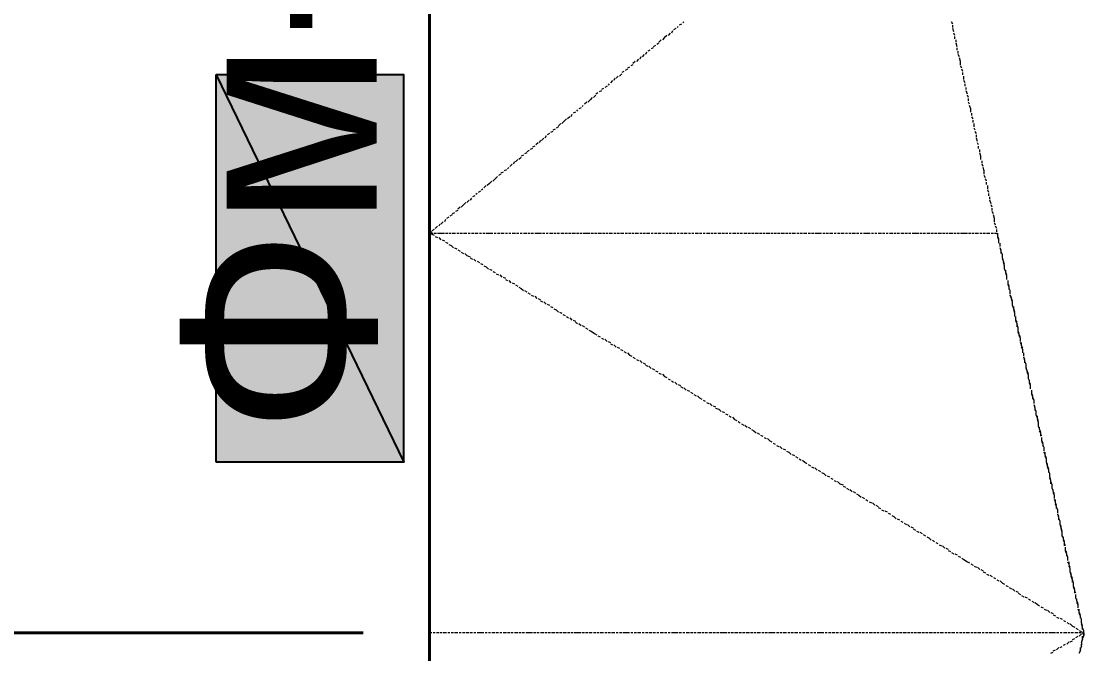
# Model space of a CAD drawing. Extents: x 8 to 21351, y 0 to 420.
# Drawn here: x 15894.34 to 15914.25, y 217.92 to 229.77 of the extents above; entities that cross this region are included whole.
import ezdxf

# ---------------------------------------------------------------- set-up
doc = ezdxf.new("R2010")
doc.units = 0
doc.styles.add('TEYPDFCAD_TEXT', font='arial.ttf')

msp = doc.modelspace()

# ---------------------------------------------------------------- hatches: boundary and pattern name
at = {"true_color": 0xffffff}
h = msp.add_hatch(color=0, dxfattribs=at)
h.paths.add_polyline_path([(15897.995, 221.509), (15897.995, 228.769), (15901.509, 221.509)])
h.paths.add_polyline_path([(15897.995, 228.769), (15901.509, 221.509), (15901.509, 228.769)])

# ---------------------------------------------------------------- linework, layer by layer
at = {"color": 7, "lineweight": 40}
for p, q in [((15901.995, 262.065), (15901.995, 174.561)), ((15900.747, 218.313), (15873.251, 218.313))]:
    msp.add_line(p, q, dxfattribs=at)
at = {"lineweight": 25}
for p, q in [((15901.995, 245.914), (15901.995, 225.912)), ((15901.995, 224.409), (15901.995, 223.414)), ((15901.995, 221.911), (15901.995, 201.909))]:
    msp.add_line(p, q, dxfattribs=at)
at = {"color": 7, "lineweight": 5}
for p, q in [((15901.995, 229.701), (15901.995, 229.764)), ((15906.758, 229.764), (15906.737, 229.743)), ((15911.796, 229.722), (15911.774, 229.764)), ((15901.995, 229.637), (15901.995, 229.679)), ((15901.995, 229.574), (15901.995, 229.616)), ((15901.995, 229.489), (15901.995, 229.553)), ((15906.504, 229.553), (15906.462, 229.51)), ((15906.546, 229.595), (15906.525, 229.553)), ((15906.61, 229.637), (15906.567, 229.616)), ((15906.652, 229.679), (15906.631, 229.658)), ((15906.716, 229.722), (15906.673, 229.701)), ((15911.796, 229.658), (15911.796, 229.701)), ((15911.817, 229.574), (15911.796, 229.637)), ((15911.838, 229.51), (15911.817, 229.553)), ((15901.995, 229.425), (15901.995, 229.468)), ((15901.995, 229.362), (15901.995, 229.404)), ((15901.995, 229.277), (15901.995, 229.341)), ((15906.292, 229.362), (15906.25, 229.341)), ((15906.335, 229.425), (15906.292, 229.383)), ((15906.398, 229.468), (15906.356, 229.425)), ((15906.44, 229.51), (15906.398, 229.468)), ((15911.838, 229.447), (15911.838, 229.489)), ((15911.859, 229.383), (15911.859, 229.425)), ((15911.88, 229.298), (15911.859, 229.362)), ((15901.995, 229.214), (15901.995, 229.256)), ((15901.995, 229.15), (15901.995, 229.193)), ((15906.017, 229.15), (15905.975, 229.108)), ((15906.059, 229.193), (15906.038, 229.15)), ((15906.123, 229.235), (15906.081, 229.214)), ((15906.186, 229.277), (15906.144, 229.256)), ((15906.229, 229.32), (15906.186, 229.298)), ((15911.88, 229.235), (15911.88, 229.277)), ((15911.901, 229.172), (15911.901, 229.214)), ((15911.923, 229.108), (15911.901, 229.15)), ((15901.995, 229.087), (15901.995, 229.129)), ((15901.995, 229.002), (15901.995, 229.066)), ((15901.995, 228.939), (15901.995, 228.981)), ((15905.805, 228.96), (15905.763, 228.939)), ((15905.848, 229.023), (15905.805, 228.981)), ((15905.911, 229.066), (15905.869, 229.023)), ((15905.954, 229.108), (15905.932, 229.066)), ((15911.944, 229.023), (15911.923, 229.087)), ((15911.944, 228.96), (15911.944, 229.023)), ((15901.995, 228.875), (15901.995, 228.917)), ((15901.995, 228.791), (15901.995, 228.854)), ((15901.995, 228.727), (15901.995, 228.769)), ((15905.53, 228.748), (15905.488, 228.706)), ((15905.594, 228.791), (15905.551, 228.748)), ((15905.636, 228.833), (15905.594, 228.812)), ((15905.7, 228.875), (15905.657, 228.854)), ((15905.742, 228.917), (15905.7, 228.896)), ((15911.965, 228.896), (15911.944, 228.939)), ((15911.986, 228.833), (15911.965, 228.875)), ((15911.986, 228.769), (15911.986, 228.812)), ((15912.007, 228.685), (15912.007, 228.748)), ((15901.995, 228.663), (15901.995, 228.706)), ((15901.995, 228.579), (15901.995, 228.642)), ((15901.995, 228.515), (15901.995, 228.558)), ((15905.319, 228.558), (15905.276, 228.536)), ((15905.361, 228.6), (15905.34, 228.579)), ((15905.424, 228.663), (15905.382, 228.621)), ((15905.467, 228.706), (15905.446, 228.663)), ((15912.028, 228.621), (15912.007, 228.663)), ((15912.028, 228.558), (15912.028, 228.6)), ((15901.995, 228.452), (15901.995, 228.494)), ((15901.995, 228.367), (15901.995, 228.431)), ((15901.995, 228.304), (15901.995, 228.346)), ((15905.043, 228.346), (15905.001, 228.304)), ((15905.107, 228.388), (15905.065, 228.346)), ((15905.149, 228.431), (15905.107, 228.41)), ((15905.213, 228.473), (15905.17, 228.452)), ((15905.255, 228.515), (15905.213, 228.494)), ((15912.05, 228.494), (15912.05, 228.536)), ((15912.071, 228.41), (15912.05, 228.473)), ((15912.092, 228.346), (15912.071, 228.388)), ((15901.995, 228.24), (15901.995, 228.282)), ((15901.995, 228.177), (15901.995, 228.219)), ((15901.995, 228.092), (15901.995, 228.155)), ((15904.832, 228.155), (15904.789, 228.134)), ((15904.874, 228.198), (15904.853, 228.177)), ((15904.938, 228.261), (15904.895, 228.219)), ((15905.001, 228.304), (15904.959, 228.261)), ((15912.092, 228.282), (15912.092, 228.325)), ((15912.113, 228.219), (15912.092, 228.261)), ((15912.134, 228.134), (15912.113, 228.198)), ((15901.995, 228.029), (15901.995, 228.071)), ((15901.995, 227.965), (15901.995, 228.007)), ((15904.62, 227.986), (15904.578, 227.944)), ((15904.662, 228.029), (15904.641, 227.986)), ((15904.726, 228.071), (15904.684, 228.05)), ((15904.768, 228.113), (15904.747, 228.092)), ((15912.134, 228.071), (15912.134, 228.134)), ((15912.155, 228.007), (15912.155, 228.05)), ((15912.177, 227.944), (15912.155, 227.986)), ((15901.995, 227.88), (15901.995, 227.944)), ((15901.995, 227.817), (15901.995, 227.859)), ((15901.995, 227.753), (15901.995, 227.796)), ((15904.345, 227.753), (15904.303, 227.732)), ((15904.408, 227.796), (15904.366, 227.774)), ((15904.451, 227.859), (15904.408, 227.817)), ((15904.514, 227.901), (15904.472, 227.859)), ((15904.557, 227.944), (15904.514, 227.901)), ((15912.177, 227.88), (15912.177, 227.923)), ((15912.198, 227.796), (15912.198, 227.859)), ((15912.219, 227.732), (15912.198, 227.774)), ((15901.995, 227.669), (15901.995, 227.732)), ((15901.995, 227.605), (15901.995, 227.648)), ((15901.995, 227.542), (15901.995, 227.584)), ((15904.133, 227.584), (15904.091, 227.542)), ((15904.176, 227.626), (15904.154, 227.584)), ((15904.239, 227.669), (15904.197, 227.648)), ((15904.303, 227.711), (15904.26, 227.69)), ((15912.24, 227.669), (15912.219, 227.711)), ((15912.24, 227.605), (15912.24, 227.648)), ((15912.261, 227.52), (15912.24, 227.584)), ((15901.995, 227.457), (15901.995, 227.52)), ((15901.995, 227.393), (15901.995, 227.436)), ((15901.995, 227.33), (15901.995, 227.372)), ((15903.858, 227.351), (15903.816, 227.33)), ((15903.922, 227.393), (15903.879, 227.372)), ((15903.964, 227.436), (15903.922, 227.415)), ((15904.027, 227.499), (15903.985, 227.457)), ((15904.07, 227.542), (15904.049, 227.499)), ((15912.282, 227.457), (15912.261, 227.499)), ((15912.282, 227.393), (15912.282, 227.436)), ((15912.304, 227.33), (15912.304, 227.372)), ((15901.995, 227.267), (15901.995, 227.309)), ((15901.995, 227.182), (15901.995, 227.245)), ((15901.995, 227.118), (15901.995, 227.161)), ((15903.646, 227.182), (15903.604, 227.139)), ((15903.71, 227.224), (15903.668, 227.182)), ((15903.752, 227.267), (15903.71, 227.245)), ((15903.816, 227.309), (15903.773, 227.288)), ((15912.325, 227.245), (15912.304, 227.309)), ((15912.325, 227.182), (15912.325, 227.245)), ((15912.346, 227.118), (15912.346, 227.161)), ((15901.995, 227.055), (15901.995, 227.097)), ((15901.995, 226.97), (15901.995, 227.034)), ((15903.435, 226.991), (15903.392, 226.97)), ((15903.477, 227.034), (15903.456, 227.012)), ((15903.541, 227.097), (15903.498, 227.055)), ((15903.583, 227.139), (15903.562, 227.097)), ((15912.367, 227.055), (15912.346, 227.097)), ((15912.388, 226.97), (15912.367, 227.034)), ((15912.388, 226.907), (15912.388, 226.97)), ((15901.995, 226.907), (15901.995, 226.949)), ((15901.995, 226.843), (15901.995, 226.886)), ((15901.995, 226.758), (15901.995, 226.822)), ((15903.16, 226.78), (15903.117, 226.737)), ((15903.223, 226.822), (15903.181, 226.78)), ((15903.265, 226.864), (15903.223, 226.822)), ((15903.329, 226.907), (15903.287, 226.886)), ((15903.371, 226.949), (15903.329, 226.928)), ((15912.409, 226.843), (15912.388, 226.886)), ((15912.431, 226.78), (15912.409, 226.822)), ((15912.431, 226.716), (15912.431, 226.758)), ((15901.995, 226.695), (15901.995, 226.737)), ((15901.995, 226.631), (15901.995, 226.674)), ((15901.995, 226.547), (15901.995, 226.61)), ((15902.948, 226.589), (15902.906, 226.568)), ((15902.99, 226.631), (15902.969, 226.61)), ((15903.054, 226.695), (15903.011, 226.653)), ((15903.117, 226.737), (15903.075, 226.695)), ((15912.452, 226.631), (15912.452, 226.695)), ((15912.473, 226.568), (15912.452, 226.61)), ((15901.995, 226.483), (15901.995, 226.547)), ((15901.995, 226.42), (15901.995, 226.462)), ((15901.995, 226.356), (15901.995, 226.399)), ((15902.673, 226.377), (15902.63, 226.335)), ((15902.736, 226.42), (15902.694, 226.377)), ((15902.779, 226.462), (15902.757, 226.42)), ((15902.842, 226.505), (15902.8, 226.483)), ((15902.884, 226.547), (15902.863, 226.526)), ((15912.473, 226.505), (15912.473, 226.547)), ((15912.494, 226.441), (15912.494, 226.483)), ((15912.515, 226.356), (15912.494, 226.42)), ((15901.995, 226.272), (15901.995, 226.335)), ((15901.995, 226.208), (15901.995, 226.25)), ((15901.995, 226.145), (15901.995, 226.187)), ((15902.461, 226.187), (15902.419, 226.166)), ((15902.525, 226.229), (15902.482, 226.208)), ((15902.567, 226.293), (15902.525, 226.25)), ((15902.63, 226.335), (15902.588, 226.293)), ((15912.536, 226.293), (15912.515, 226.335)), ((15912.536, 226.229), (15912.536, 226.272)), ((15912.558, 226.166), (15912.536, 226.208)), ((15901.995, 226.06), (15901.995, 226.124)), ((15901.995, 225.996), (15901.995, 226.039)), ((15901.995, 225.933), (15901.995, 225.975)), ((15902.186, 225.975), (15902.165, 225.933)), ((15902.249, 226.018), (15902.207, 225.975)), ((15902.292, 226.06), (15902.271, 226.018)), ((15902.355, 226.102), (15902.313, 226.081)), ((15902.419, 226.145), (15902.376, 226.124)), ((15912.579, 226.081), (15912.558, 226.145)), ((15912.579, 226.018), (15912.579, 226.081)), ((15912.6, 225.954), (15912.579, 225.996)), ((15901.995, 225.848), (15901.995, 225.912)), ((15902.038, 225.827), (15901.995, 225.806)), ((15901.995, 225.785), (15901.995, 225.827)), ((15901.995, 225.806), (15902.059, 225.806)), ((15901.995, 225.806), (15902.038, 225.785)), ((15901.995, 225.721), (15901.995, 225.764)), ((15902.08, 225.869), (15902.038, 225.848)), ((15902.038, 225.785), (15902.08, 225.764)), ((15902.08, 225.806), (15902.122, 225.806)), ((15902.144, 225.933), (15902.101, 225.891)), ((15902.144, 225.806), (15902.207, 225.806)), ((15902.207, 225.806), (15902.271, 225.806)), ((15902.292, 225.806), (15902.334, 225.806)), ((15902.355, 225.806), (15902.398, 225.806)), ((15902.419, 225.806), (15902.482, 225.806)), ((15902.503, 225.806), (15902.546, 225.806)), ((15902.567, 225.806), (15902.609, 225.806)), ((15902.63, 225.806), (15902.694, 225.806)), ((15902.715, 225.806), (15902.757, 225.806)), ((15902.779, 225.806), (15902.821, 225.806)), ((15902.842, 225.806), (15902.906, 225.806)), ((15902.927, 225.806), (15902.969, 225.806)), ((15902.99, 225.806), (15903.033, 225.806)), ((15903.054, 225.806), (15903.117, 225.806)), ((15903.117, 225.806), (15903.181, 225.806)), ((15903.202, 225.806), (15903.244, 225.806)), ((15903.265, 225.806), (15903.308, 225.806)), ((15903.329, 225.806), (15903.392, 225.806)), ((15903.414, 225.806), (15903.456, 225.806)), ((15903.477, 225.806), (15903.519, 225.806)), ((15903.541, 225.806), (15903.604, 225.806)), ((15903.625, 225.806), (15903.668, 225.806)), ((15903.689, 225.806), (15903.731, 225.806)), ((15903.752, 225.806), (15903.816, 225.806)), ((15903.837, 225.806), (15903.879, 225.806)), ((15903.9, 225.806), (15903.943, 225.806)), ((15903.964, 225.806), (15904.027, 225.806)), ((15904.027, 225.806), (15904.091, 225.806)), ((15904.112, 225.806), (15904.154, 225.806)), ((15904.176, 225.806), (15904.218, 225.806)), ((15904.239, 225.806), (15904.303, 225.806)), ((15904.324, 225.806), (15904.366, 225.806)), ((15904.387, 225.806), (15904.43, 225.806)), ((15904.451, 225.806), (15904.514, 225.806)), ((15904.535, 225.806), (15904.578, 225.806)), ((15904.599, 225.806), (15904.641, 225.806)), ((15904.662, 225.806), (15904.726, 225.806)), ((15904.747, 225.806), (15904.789, 225.806)), ((15904.811, 225.806), (15904.853, 225.806)), ((15904.874, 225.806), (15904.938, 225.806)), ((15904.938, 225.806), (15905.001, 225.806)), ((15905.022, 225.806), (15905.065, 225.806)), ((15905.086, 225.806), (15905.128, 225.806)), ((15905.149, 225.806), (15905.213, 225.806)), ((15905.234, 225.806), (15905.276, 225.806)), ((15905.297, 225.806), (15905.34, 225.806)), ((15905.361, 225.806), (15905.424, 225.806)), ((15905.446, 225.806), (15905.488, 225.806)), ((15905.509, 225.806), (15905.551, 225.806)), ((15905.573, 225.806), (15905.636, 225.806)), ((15905.657, 225.806), (15905.7, 225.806)), ((15905.721, 225.806), (15905.763, 225.806)), ((15905.784, 225.806), (15905.827, 225.806)), ((15905.848, 225.806), (15905.911, 225.806)), ((15905.932, 225.806), (15905.975, 225.806)), ((15905.996, 225.806), (15906.038, 225.806)), ((15906.059, 225.806), (15906.123, 225.806)), ((15906.144, 225.806), (15906.186, 225.806)), ((15906.208, 225.806), (15906.25, 225.806)), ((15906.271, 225.806), (15906.335, 225.806)), ((15906.356, 225.806), (15906.398, 225.806)), ((15906.419, 225.806), (15906.462, 225.806)), ((15906.483, 225.806), (15906.546, 225.806)), ((15906.567, 225.806), (15906.61, 225.806)), ((15906.631, 225.806), (15906.673, 225.806)), ((15906.694, 225.806), (15906.737, 225.806)), ((15906.758, 225.806), (15906.821, 225.806)), ((15906.843, 225.806), (15906.885, 225.806)), ((15906.906, 225.806), (15906.948, 225.806)), ((15906.97, 225.806), (15907.033, 225.806)), ((15907.054, 225.806), (15907.097, 225.806)), ((15907.118, 225.806), (15907.16, 225.806)), ((15907.181, 225.806), (15907.245, 225.806)), ((15907.266, 225.806), (15907.308, 225.806)), ((15907.329, 225.806), (15907.372, 225.806)), ((15907.393, 225.806), (15907.456, 225.806)), ((15907.478, 225.806), (15907.52, 225.806)), ((15907.541, 225.806), (15907.583, 225.806)), ((15907.605, 225.806), (15907.647, 225.806)), ((15907.668, 225.806), (15907.732, 225.806)), ((15907.753, 225.806), (15907.795, 225.806)), ((15907.816, 225.806), (15907.859, 225.806)), ((15907.88, 225.806), (15907.943, 225.806)), ((15907.964, 225.806), (15908.007, 225.806)), ((15908.028, 225.806), (15908.07, 225.806)), ((15908.091, 225.806), (15908.155, 225.806)), ((15908.176, 225.806), (15908.218, 225.806)), ((15908.24, 225.806), (15908.282, 225.806)), ((15908.303, 225.806), (15908.367, 225.806)), ((15908.388, 225.806), (15908.43, 225.806)), ((15908.451, 225.806), (15908.494, 225.806)), ((15908.515, 225.806), (15908.557, 225.806)), ((15908.578, 225.806), (15908.642, 225.806)), ((15908.663, 225.806), (15908.705, 225.806)), ((15908.726, 225.806), (15908.769, 225.806)), ((15908.79, 225.806), (15908.853, 225.806)), ((15908.875, 225.806), (15908.917, 225.806)), ((15908.938, 225.806), (15908.98, 225.806)), ((15909.002, 225.806), (15909.065, 225.806)), ((15909.086, 225.806), (15909.129, 225.806)), ((15909.15, 225.806), (15909.192, 225.806)), ((15909.213, 225.806), (15909.277, 225.806)), ((15909.277, 225.806), (15909.34, 225.806)), ((15909.361, 225.806), (15909.404, 225.806)), ((15909.425, 225.806), (15909.467, 225.806)), ((15909.488, 225.806), (15909.552, 225.806)), ((15909.573, 225.806), (15909.615, 225.806)), ((15909.637, 225.806), (15909.679, 225.806)), ((15909.7, 225.806), (15909.764, 225.806)), ((15909.785, 225.806), (15909.827, 225.806)), ((15909.848, 225.806), (15909.891, 225.806)), ((15909.912, 225.806), (15909.975, 225.806)), ((15909.996, 225.806), (15910.039, 225.806)), ((15910.06, 225.806), (15910.102, 225.806)), ((15910.123, 225.806), (15910.187, 225.806)), ((15910.187, 225.806), (15910.25, 225.806)), ((15910.272, 225.806), (15910.314, 225.806)), ((15910.335, 225.806), (15910.377, 225.806)), ((15910.399, 225.806), (15910.462, 225.806)), ((15910.483, 225.806), (15910.526, 225.806)), ((15910.547, 225.806), (15910.589, 225.806)), ((15910.61, 225.806), (15910.674, 225.806)), ((15910.695, 225.806), (15910.737, 225.806)), ((15910.758, 225.806), (15910.801, 225.806)), ((15910.822, 225.806), (15910.885, 225.806)), ((15910.907, 225.806), (15910.949, 225.806)), ((15910.97, 225.806), (15911.012, 225.806)), ((15911.034, 225.806), (15911.097, 225.806)), ((15911.097, 225.806), (15911.161, 225.806)), ((15911.182, 225.806), (15911.224, 225.806)), ((15911.245, 225.806), (15911.288, 225.806)), ((15911.309, 225.806), (15911.372, 225.806)), ((15911.393, 225.806), (15911.436, 225.806)), ((15911.457, 225.806), (15911.499, 225.806)), ((15911.52, 225.806), (15911.584, 225.806)), ((15911.605, 225.806), (15911.647, 225.806)), ((15911.669, 225.806), (15911.711, 225.806)), ((15911.732, 225.806), (15911.796, 225.806)), ((15911.817, 225.806), (15911.859, 225.806)), ((15911.88, 225.806), (15911.923, 225.806)), ((15911.944, 225.806), (15912.007, 225.806)), ((15912.007, 225.806), (15912.071, 225.806)), ((15912.092, 225.806), (15912.134, 225.806)), ((15912.155, 225.806), (15912.198, 225.806)), ((15912.219, 225.806), (15912.282, 225.806)), ((15912.304, 225.806), (15912.346, 225.806)), ((15912.367, 225.806), (15912.409, 225.806)), ((15912.431, 225.806), (15912.494, 225.806)), ((15912.515, 225.806), (15912.558, 225.806)), ((15912.579, 225.806), (15912.621, 225.806)), ((15912.621, 225.891), (15912.6, 225.933)), ((15912.621, 225.827), (15912.621, 225.869)), ((15912.642, 225.764), (15912.621, 225.806)), ((15912.642, 225.743), (15912.642, 225.806)), ((15901.995, 225.637), (15901.995, 225.7)), ((15901.995, 225.573), (15901.995, 225.637)), ((15902.101, 225.743), (15902.144, 225.721)), ((15902.165, 225.721), (15902.207, 225.679)), ((15902.228, 225.679), (15902.271, 225.658)), ((15902.292, 225.637), (15902.334, 225.615)), ((15902.355, 225.594), (15902.398, 225.573)), ((15902.398, 225.573), (15902.44, 225.531)), ((15912.663, 225.7), (15912.642, 225.743)), ((15912.663, 225.679), (15912.642, 225.721)), ((15912.663, 225.637), (15912.663, 225.679)), ((15912.663, 225.615), (15912.663, 225.658)), ((15912.685, 225.552), (15912.685, 225.615)), ((15912.685, 225.552), (15912.685, 225.594)), ((15901.995, 225.51), (15901.995, 225.552)), ((15901.995, 225.446), (15901.995, 225.488)), ((15901.995, 225.361), (15901.995, 225.425)), ((15902.461, 225.531), (15902.503, 225.51)), ((15902.525, 225.488), (15902.567, 225.467)), ((15902.588, 225.446), (15902.63, 225.425)), ((15902.652, 225.425), (15902.694, 225.383)), ((15902.694, 225.383), (15902.757, 225.361)), ((15912.706, 225.467), (15912.685, 225.531)), ((15912.706, 225.488), (15912.685, 225.531)), ((15912.706, 225.425), (15912.706, 225.467)), ((15912.727, 225.404), (15912.706, 225.446)), ((15912.727, 225.361), (15912.727, 225.404)), ((15912.727, 225.34), (15912.727, 225.383)), ((15901.995, 225.298), (15901.995, 225.34)), ((15901.995, 225.234), (15901.995, 225.277)), ((15901.995, 225.15), (15901.995, 225.213)), ((15902.757, 225.34), (15902.8, 225.319)), ((15902.821, 225.319), (15902.863, 225.277)), ((15902.884, 225.277), (15902.927, 225.256)), ((15902.948, 225.234), (15902.99, 225.213)), ((15903.011, 225.192), (15903.054, 225.171)), ((15903.054, 225.171), (15903.096, 225.129)), ((15912.748, 225.277), (15912.727, 225.34)), ((15912.748, 225.277), (15912.727, 225.319)), ((15912.769, 225.213), (15912.748, 225.277)), ((15912.769, 225.192), (15912.748, 225.256)), ((15912.769, 225.129), (15912.769, 225.192)), ((15912.769, 225.15), (15912.769, 225.192)), ((15901.995, 225.086), (15901.995, 225.129)), ((15901.995, 225.023), (15901.995, 225.065)), ((15901.995, 224.938), (15901.995, 225.002)), ((15903.117, 225.129), (15903.16, 225.107)), ((15903.181, 225.086), (15903.223, 225.065)), ((15903.244, 225.044), (15903.287, 225.023)), ((15903.308, 225.023), (15903.35, 224.981)), ((15903.371, 224.981), (15903.414, 224.959)), ((15912.79, 225.086), (15912.769, 225.129)), ((15912.79, 225.065), (15912.79, 225.107)), ((15912.812, 225.023), (15912.79, 225.065)), ((15912.812, 225.002), (15912.79, 225.044)), ((15912.812, 224.938), (15912.812, 225.002)), ((15912.812, 224.938), (15912.812, 224.981)), ((15901.995, 224.875), (15901.995, 224.917)), ((15901.995, 224.811), (15901.995, 224.853)), ((15901.995, 224.726), (15901.995, 224.79)), ((15903.414, 224.938), (15903.456, 224.917)), ((15903.477, 224.917), (15903.519, 224.875)), ((15903.541, 224.875), (15903.583, 224.853)), ((15903.604, 224.832), (15903.646, 224.811)), ((15903.668, 224.79), (15903.71, 224.769)), ((15903.71, 224.769), (15903.752, 224.726)), ((15912.833, 224.853), (15912.833, 224.917)), ((15912.833, 224.875), (15912.833, 224.917)), ((15912.854, 224.811), (15912.833, 224.853)), ((15912.854, 224.79), (15912.833, 224.832)), ((15912.854, 224.748), (15912.854, 224.79)), ((15912.875, 224.726), (15912.854, 224.769)), ((15901.995, 224.663), (15901.995, 224.726)), ((15901.995, 224.6), (15901.995, 224.642)), ((15901.995, 224.536), (15901.995, 224.578)), ((15903.773, 224.726), (15903.816, 224.705)), ((15903.837, 224.684), (15903.879, 224.663)), ((15903.9, 224.642), (15903.943, 224.621)), ((15903.964, 224.621), (15904.006, 224.578)), ((15904.027, 224.578), (15904.07, 224.557)), ((15912.875, 224.663), (15912.875, 224.726)), ((15912.875, 224.663), (15912.875, 224.705)), ((15912.896, 224.578), (15912.875, 224.642)), ((15912.896, 224.6), (15912.875, 224.642)), ((15912.917, 224.536), (15912.896, 224.578)), ((15901.995, 224.451), (15901.995, 224.515)), ((15901.995, 224.388), (15901.995, 224.43)), ((15901.995, 224.324), (15901.995, 224.367)), ((15904.07, 224.536), (15904.112, 224.515)), ((15904.133, 224.515), (15904.176, 224.472)), ((15904.197, 224.472), (15904.239, 224.451)), ((15904.26, 224.43), (15904.303, 224.409)), ((15904.324, 224.388), (15904.366, 224.367)), ((15904.366, 224.367), (15904.408, 224.324)), ((15912.917, 224.515), (15912.896, 224.557)), ((15912.917, 224.472), (15912.917, 224.515)), ((15912.917, 224.451), (15912.917, 224.494)), ((15912.939, 224.388), (15912.917, 224.451)), ((15912.939, 224.388), (15912.939, 224.43)), ((15912.96, 224.324), (15912.939, 224.388)), ((15912.96, 224.303), (15912.939, 224.367)), ((15901.995, 224.24), (15901.995, 224.303)), ((15901.995, 224.176), (15901.995, 224.218)), ((15904.43, 224.324), (15904.472, 224.303)), ((15904.493, 224.282), (15904.535, 224.261)), ((15904.557, 224.24), (15904.599, 224.218)), ((15904.62, 224.218), (15904.662, 224.176)), ((15904.684, 224.176), (15904.726, 224.155)), ((15912.96, 224.24), (15912.96, 224.303)), ((15912.96, 224.261), (15912.96, 224.303)), ((15912.981, 224.197), (15912.981, 224.24)), ((15912.981, 224.176), (15912.981, 224.218)), ((15913.002, 224.134), (15912.981, 224.176)), ((15901.995, 224.113), (15901.995, 224.155)), ((15901.995, 224.028), (15901.995, 224.091)), ((15901.995, 223.964), (15901.995, 224.007)), ((15904.726, 224.134), (15904.768, 224.113)), ((15904.789, 224.113), (15904.832, 224.07)), ((15904.853, 224.07), (15904.895, 224.049)), ((15904.916, 224.028), (15904.959, 224.007)), ((15904.98, 223.986), (15905.022, 223.964)), ((15913.002, 224.113), (15912.981, 224.155)), ((15913.002, 224.049), (15913.002, 224.113)), ((15913.023, 224.028), (15913.002, 224.091)), ((15913.023, 223.964), (15913.023, 224.028)), ((15913.023, 223.986), (15913.023, 224.028)), ((15901.995, 223.901), (15901.995, 223.943)), ((15901.995, 223.816), (15901.995, 223.88)), ((15901.995, 223.753), (15901.995, 223.816)), ((15905.022, 223.964), (15905.086, 223.922)), ((15905.086, 223.922), (15905.128, 223.901)), ((15905.149, 223.88), (15905.192, 223.859)), ((15905.213, 223.838), (15905.255, 223.816)), ((15905.276, 223.816), (15905.319, 223.774)), ((15905.34, 223.774), (15905.382, 223.753)), ((15913.044, 223.922), (15913.023, 223.964)), ((15913.044, 223.901), (15913.023, 223.943)), ((15913.066, 223.859), (15913.044, 223.901)), ((15913.066, 223.838), (15913.044, 223.88)), ((15913.066, 223.774), (15913.066, 223.838)), ((15913.066, 223.774), (15913.066, 223.816)), ((15901.995, 223.689), (15901.995, 223.732)), ((15901.995, 223.626), (15901.995, 223.668)), ((15901.995, 223.541), (15901.995, 223.605)), ((15905.382, 223.732), (15905.424, 223.71)), ((15905.446, 223.71), (15905.488, 223.668)), ((15905.509, 223.668), (15905.551, 223.647)), ((15905.573, 223.626), (15905.615, 223.605)), ((15905.636, 223.583), (15905.678, 223.562)), ((15913.087, 223.71), (15913.066, 223.753)), ((15913.087, 223.689), (15913.087, 223.753)), ((15913.108, 223.647), (15913.087, 223.689)), ((15913.108, 223.626), (15913.087, 223.668)), ((15913.108, 223.583), (15913.108, 223.626)), ((15913.108, 223.562), (15913.108, 223.605)), ((15901.995, 223.478), (15901.995, 223.52)), ((15901.995, 223.414), (15901.995, 223.457)), ((15901.995, 223.329), (15901.995, 223.393)), ((15905.7, 223.562), (15905.742, 223.52)), ((15905.742, 223.52), (15905.784, 223.499)), ((15905.805, 223.478), (15905.848, 223.457)), ((15905.869, 223.435), (15905.911, 223.414)), ((15905.932, 223.414), (15905.975, 223.372)), ((15905.996, 223.372), (15906.038, 223.351)), ((15913.129, 223.499), (15913.129, 223.562)), ((15913.129, 223.499), (15913.129, 223.541)), ((15913.15, 223.414), (15913.129, 223.478)), ((15913.15, 223.435), (15913.129, 223.478)), ((15913.15, 223.372), (15913.15, 223.414)), ((15913.171, 223.351), (15913.15, 223.393)), ((15901.995, 223.266), (15901.995, 223.308)), ((15901.995, 223.202), (15901.995, 223.245)), ((15901.995, 223.118), (15901.995, 223.181)), ((15906.038, 223.329), (15906.081, 223.308)), ((15906.102, 223.308), (15906.144, 223.266)), ((15906.165, 223.266), (15906.208, 223.245)), ((15906.229, 223.224), (15906.271, 223.202)), ((15906.292, 223.181), (15906.335, 223.16)), ((15913.171, 223.308), (15913.171, 223.351)), ((15913.171, 223.287), (15913.171, 223.329)), ((15913.193, 223.224), (15913.171, 223.287)), ((15913.193, 223.224), (15913.171, 223.266)), ((15913.214, 223.16), (15913.193, 223.224)), ((15913.214, 223.139), (15913.193, 223.202)), ((15901.995, 223.054), (15901.995, 223.097)), ((15901.995, 222.991), (15901.995, 223.033)), ((15906.356, 223.16), (15906.398, 223.118)), ((15906.398, 223.118), (15906.44, 223.097)), ((15906.462, 223.076), (15906.504, 223.054)), ((15906.525, 223.033), (15906.567, 223.012)), ((15906.589, 223.012), (15906.631, 222.97)), ((15913.214, 223.076), (15913.214, 223.139)), ((15913.214, 223.097), (15913.214, 223.139)), ((15913.235, 223.033), (15913.214, 223.076)), ((15913.235, 223.012), (15913.235, 223.054)), ((15913.256, 222.97), (15913.235, 223.012)), ((15913.256, 222.948), (15913.235, 222.991)), ((15901.995, 222.906), (15901.995, 222.97)), ((15901.995, 222.843), (15901.995, 222.906)), ((15901.995, 222.779), (15901.995, 222.821)), ((15906.652, 222.97), (15906.694, 222.948)), ((15906.694, 222.927), (15906.737, 222.906)), ((15906.758, 222.906), (15906.8, 222.864)), ((15906.821, 222.864), (15906.864, 222.843)), ((15906.885, 222.821), (15906.927, 222.8)), ((15906.948, 222.779), (15906.991, 222.758)), ((15913.256, 222.885), (15913.256, 222.948)), ((15913.256, 222.885), (15913.256, 222.927)), ((15913.277, 222.8), (15913.277, 222.864)), ((15913.277, 222.821), (15913.277, 222.864)), ((15913.298, 222.758), (15913.277, 222.8)), ((15913.298, 222.737), (15913.277, 222.779)), ((15901.995, 222.716), (15901.995, 222.758)), ((15901.995, 222.631), (15901.995, 222.695)), ((15901.995, 222.567), (15901.995, 222.61)), ((15907.012, 222.758), (15907.054, 222.716)), ((15907.054, 222.716), (15907.097, 222.695)), ((15907.118, 222.673), (15907.16, 222.652)), ((15907.181, 222.631), (15907.224, 222.61)), ((15907.245, 222.61), (15907.287, 222.567)), ((15913.298, 222.695), (15913.298, 222.737)), ((15913.32, 222.673), (15913.298, 222.716)), ((15913.32, 222.61), (15913.32, 222.673)), ((15913.32, 222.61), (15913.32, 222.652)), ((15913.341, 222.525), (15913.32, 222.589)), ((15913.341, 222.546), (15913.32, 222.589)), ((15901.995, 222.504), (15901.995, 222.546)), ((15901.995, 222.419), (15901.995, 222.483)), ((15901.995, 222.356), (15901.995, 222.398)), ((15907.308, 222.567), (15907.351, 222.546)), ((15907.351, 222.525), (15907.414, 222.504)), ((15907.414, 222.504), (15907.456, 222.462)), ((15907.478, 222.462), (15907.52, 222.44)), ((15907.541, 222.419), (15907.583, 222.398)), ((15907.605, 222.377), (15907.647, 222.356)), ((15913.341, 222.483), (15913.341, 222.525)), ((15913.362, 222.462), (15913.341, 222.504)), ((15913.362, 222.419), (15913.362, 222.462)), ((15913.362, 222.398), (15913.362, 222.44)), ((15913.383, 222.335), (15913.362, 222.398)), ((15913.383, 222.335), (15913.383, 222.377)), ((15901.995, 222.292), (15901.995, 222.335)), ((15901.995, 222.208), (15901.995, 222.271)), ((15901.995, 222.144), (15901.995, 222.186)), ((15907.668, 222.356), (15907.71, 222.313)), ((15907.71, 222.313), (15907.753, 222.292)), ((15907.774, 222.271), (15907.816, 222.25)), ((15907.837, 222.229), (15907.88, 222.208)), ((15907.901, 222.208), (15907.943, 222.165)), ((15913.404, 222.271), (15913.383, 222.335)), ((15913.404, 222.25), (15913.383, 222.313)), ((15913.404, 222.186), (15913.404, 222.25)), ((15913.404, 222.208), (15913.404, 222.25)), ((15913.425, 222.144), (15913.404, 222.186)), ((15901.995, 222.081), (15901.995, 222.123)), ((15901.995, 221.996), (15901.995, 222.06)), ((15901.995, 221.933), (15901.995, 221.996)), ((15907.964, 222.165), (15908.007, 222.144)), ((15908.028, 222.123), (15908.07, 222.102)), ((15908.07, 222.102), (15908.113, 222.06)), ((15908.134, 222.06), (15908.176, 222.038)), ((15908.197, 222.017), (15908.24, 221.996)), ((15908.261, 221.975), (15908.303, 221.954)), ((15913.425, 222.123), (15913.425, 222.165)), ((15913.447, 222.081), (15913.425, 222.123)), ((15913.447, 222.06), (15913.425, 222.102)), ((15913.447, 221.996), (15913.447, 222.06)), ((15913.468, 221.996), (15913.447, 222.038)), ((15913.468, 221.911), (15913.468, 221.975)), ((15913.468, 221.933), (15913.468, 221.975)), ((15901.995, 221.869), (15901.995, 221.911)), ((15901.995, 221.805), (15901.995, 221.848)), ((15901.995, 221.721), (15901.995, 221.784)), ((15908.324, 221.954), (15908.367, 221.911)), ((15908.367, 221.911), (15908.409, 221.89)), ((15908.43, 221.869), (15908.472, 221.848)), ((15908.494, 221.827), (15908.536, 221.805)), ((15908.557, 221.805), (15908.599, 221.763)), ((15913.489, 221.869), (15913.468, 221.911)), ((15913.489, 221.848), (15913.468, 221.89)), ((15913.489, 221.805), (15913.489, 221.848)), ((15913.51, 221.784), (15913.489, 221.827)), ((15913.51, 221.721), (15913.51, 221.784)), ((15901.995, 221.657), (15901.995, 221.7)), ((15901.995, 221.594), (15901.995, 221.636)), ((15908.621, 221.763), (15908.663, 221.742)), ((15908.684, 221.721), (15908.726, 221.7)), ((15908.726, 221.7), (15908.769, 221.657)), ((15908.79, 221.657), (15908.832, 221.636)), ((15908.853, 221.615), (15908.896, 221.594)), ((15913.51, 221.721), (15913.51, 221.763)), ((15913.531, 221.657), (15913.51, 221.7)), ((15913.531, 221.636), (15913.531, 221.7)), ((15913.552, 221.594), (15913.531, 221.636)), ((15913.552, 221.573), (15913.531, 221.615)), ((15901.995, 221.509), (15901.995, 221.573)), ((15901.995, 221.446), (15901.995, 221.488)), ((15901.995, 221.382), (15901.995, 221.424)), ((15908.917, 221.573), (15908.959, 221.552)), ((15908.98, 221.552), (15909.023, 221.509)), ((15909.023, 221.509), (15909.065, 221.488)), ((15909.086, 221.467), (15909.129, 221.446)), ((15909.15, 221.424), (15909.192, 221.403)), ((15909.213, 221.403), (15909.256, 221.361)), ((15913.552, 221.53), (15913.552, 221.573)), ((15913.552, 221.509), (15913.552, 221.552)), ((15913.574, 221.446), (15913.552, 221.509)), ((15913.574, 221.446), (15913.574, 221.488)), ((15913.595, 221.382), (15913.574, 221.446)), ((15913.595, 221.361), (15913.574, 221.424)), ((15901.995, 221.298), (15901.995, 221.361)), ((15901.995, 221.234), (15901.995, 221.276)), ((15901.995, 221.17), (15901.995, 221.213)), ((15909.277, 221.361), (15909.319, 221.34)), ((15909.34, 221.319), (15909.383, 221.298)), ((15909.383, 221.298), (15909.425, 221.255)), ((15909.446, 221.255), (15909.488, 221.234)), ((15909.51, 221.213), (15909.552, 221.192)), ((15913.595, 221.319), (15913.595, 221.361)), ((15913.616, 221.298), (15913.595, 221.34)), ((15913.616, 221.255), (15913.616, 221.298)), ((15913.616, 221.234), (15913.616, 221.276)), ((15913.637, 221.17), (15913.616, 221.234)), ((15913.637, 221.17), (15913.616, 221.213)), ((15901.995, 221.086), (15901.995, 221.149)), ((15901.995, 221.022), (15901.995, 221.086)), ((15901.995, 220.959), (15901.995, 221.001)), ((15909.573, 221.17), (15909.615, 221.149)), ((15909.637, 221.149), (15909.679, 221.107)), ((15909.679, 221.107), (15909.742, 221.086)), ((15909.742, 221.065), (15909.785, 221.043)), ((15909.806, 221.022), (15909.848, 221.001)), ((15909.869, 221.001), (15909.912, 220.959)), ((15913.637, 221.107), (15913.637, 221.17)), ((15913.658, 221.086), (15913.637, 221.149)), ((15913.658, 221.022), (15913.658, 221.086)), ((15913.658, 221.043), (15913.658, 221.086)), ((15913.679, 220.98), (15913.658, 221.022)), ((15913.679, 220.959), (15913.679, 221.001)), ((15901.995, 220.895), (15901.995, 220.938)), ((15901.995, 220.811), (15901.995, 220.874)), ((15901.995, 220.747), (15901.995, 220.79)), ((15909.933, 220.959), (15909.975, 220.938)), ((15909.996, 220.917), (15910.039, 220.895)), ((15910.039, 220.895), (15910.081, 220.853)), ((15910.102, 220.853), (15910.145, 220.832)), ((15910.166, 220.811), (15910.208, 220.79)), ((15913.701, 220.917), (15913.679, 220.959)), ((15913.701, 220.895), (15913.679, 220.938)), ((15913.701, 220.832), (15913.701, 220.895)), ((15913.701, 220.832), (15913.701, 220.874)), ((15913.722, 220.768), (15913.701, 220.811)), ((15913.722, 220.747), (15913.722, 220.811)), ((15901.995, 220.684), (15901.995, 220.726)), ((15901.995, 220.599), (15901.995, 220.662)), ((15910.229, 220.768), (15910.272, 220.747)), ((15910.293, 220.747), (15910.335, 220.705)), ((15910.356, 220.705), (15910.399, 220.684)), ((15910.399, 220.662), (15910.441, 220.641)), ((15910.462, 220.62), (15910.504, 220.599)), ((15910.526, 220.599), (15910.568, 220.578)), ((15913.743, 220.705), (15913.722, 220.747)), ((15913.743, 220.684), (15913.722, 220.726)), ((15913.743, 220.641), (15913.743, 220.684)), ((15913.764, 220.62), (15913.743, 220.662)), ((15913.764, 220.557), (15913.764, 220.62)), ((15913.764, 220.557), (15913.764, 220.599)), ((15901.995, 220.536), (15901.995, 220.578)), ((15901.995, 220.472), (15901.995, 220.514)), ((15901.995, 220.387), (15901.995, 220.451)), ((15910.589, 220.557), (15910.631, 220.536)), ((15910.653, 220.514), (15910.695, 220.493)), ((15910.695, 220.493), (15910.737, 220.451)), ((15910.758, 220.451), (15910.801, 220.43)), ((15910.822, 220.409), (15910.864, 220.387)), ((15913.785, 220.472), (15913.764, 220.536)), ((15913.785, 220.493), (15913.764, 220.536)), ((15913.785, 220.43), (15913.785, 220.472)), ((15913.806, 220.409), (15913.785, 220.451)), ((15913.806, 220.366), (15913.806, 220.409)), ((15913.806, 220.345), (15913.806, 220.387)), ((15901.995, 220.324), (15901.995, 220.366)), ((15901.995, 220.26), (15901.995, 220.303)), ((15901.995, 220.176), (15901.995, 220.239)), ((15910.885, 220.366), (15910.928, 220.345)), ((15910.949, 220.345), (15910.991, 220.303)), ((15911.012, 220.303), (15911.055, 220.281)), ((15911.055, 220.26), (15911.097, 220.239)), ((15911.118, 220.218), (15911.161, 220.197)), ((15911.182, 220.197), (15911.224, 220.176)), ((15913.828, 220.281), (15913.806, 220.345)), ((15913.828, 220.281), (15913.828, 220.324)), ((15913.849, 220.218), (15913.828, 220.281)), ((15913.849, 220.197), (15913.828, 220.26)), ((15913.849, 220.133), (15913.849, 220.197)), ((15913.849, 220.155), (15913.849, 220.197)), ((15901.995, 220.112), (15901.995, 220.176)), ((15901.995, 220.049), (15901.995, 220.091)), ((15901.995, 219.985), (15901.995, 220.027)), ((15911.245, 220.155), (15911.288, 220.133)), ((15911.309, 220.112), (15911.351, 220.091)), ((15911.351, 220.091), (15911.393, 220.049)), ((15911.415, 220.049), (15911.457, 220.027)), ((15911.478, 220.006), (15911.52, 219.985)), ((15913.87, 220.091), (15913.849, 220.133)), ((15913.87, 220.07), (15913.87, 220.112)), ((15913.891, 220.027), (15913.87, 220.07)), ((15913.891, 220.006), (15913.87, 220.049)), ((15913.891, 219.943), (15913.891, 220.006)), ((15913.912, 219.943), (15913.891, 219.985)), ((15901.995, 219.9), (15901.995, 219.964)), ((15901.995, 219.837), (15901.995, 219.879)), ((15901.995, 219.774), (15901.995, 219.816)), ((15911.542, 219.964), (15911.584, 219.943)), ((15911.605, 219.943), (15911.647, 219.9)), ((15911.669, 219.9), (15911.711, 219.879)), ((15911.711, 219.858), (15911.753, 219.837)), ((15911.774, 219.816), (15911.817, 219.795)), ((15911.838, 219.795), (15911.88, 219.774)), ((15913.912, 219.858), (15913.912, 219.922)), ((15913.912, 219.879), (15913.912, 219.922)), ((15913.933, 219.816), (15913.912, 219.858)), ((15913.933, 219.795), (15913.912, 219.837)), ((15913.933, 219.752), (15913.933, 219.795)), ((15901.995, 219.689), (15901.995, 219.752)), ((15901.995, 219.625), (15901.995, 219.668)), ((15901.995, 219.562), (15901.995, 219.604)), ((15911.901, 219.752), (15911.944, 219.731)), ((15911.965, 219.71), (15912.007, 219.689)), ((15912.007, 219.689), (15912.071, 219.647)), ((15912.071, 219.647), (15912.113, 219.625)), ((15912.134, 219.604), (15912.177, 219.583)), ((15913.955, 219.731), (15913.933, 219.774)), ((15913.955, 219.668), (15913.955, 219.731)), ((15913.955, 219.668), (15913.955, 219.71)), ((15913.976, 219.604), (15913.955, 219.647)), ((15913.976, 219.583), (15913.976, 219.647)), ((15901.995, 219.477), (15901.995, 219.541)), ((15901.995, 219.414), (15901.995, 219.456)), ((15901.995, 219.35), (15901.995, 219.393)), ((15912.198, 219.562), (15912.24, 219.541)), ((15912.261, 219.541), (15912.304, 219.498)), ((15912.325, 219.498), (15912.367, 219.477)), ((15912.367, 219.456), (15912.409, 219.435)), ((15912.431, 219.414), (15912.473, 219.393)), ((15912.494, 219.393), (15912.536, 219.371)), ((15913.997, 219.541), (15913.976, 219.583)), ((15913.997, 219.519), (15913.976, 219.562)), ((15913.997, 219.477), (15913.997, 219.519)), ((15913.997, 219.456), (15913.997, 219.498)), ((15914.018, 219.393), (15913.997, 219.456)), ((15914.018, 219.393), (15914.018, 219.435)), ((15914.039, 219.329), (15914.018, 219.393)), ((15901.995, 219.266), (15901.995, 219.329)), ((15901.995, 219.202), (15901.995, 219.266)), ((15912.558, 219.35), (15912.6, 219.329)), ((15912.621, 219.308), (15912.663, 219.287)), ((15912.685, 219.287), (15912.727, 219.244)), ((15912.727, 219.244), (15912.769, 219.223)), ((15912.79, 219.202), (15912.833, 219.181)), ((15914.039, 219.308), (15914.018, 219.371)), ((15914.06, 219.244), (15914.039, 219.308)), ((15914.039, 219.266), (15914.039, 219.308)), ((15914.06, 219.202), (15914.06, 219.244)), ((15914.06, 219.181), (15914.06, 219.223)), ((15901.995, 219.138), (15901.995, 219.181)), ((15901.995, 219.075), (15901.995, 219.117)), ((15901.995, 218.99), (15901.995, 219.054)), ((15912.854, 219.16), (15912.896, 219.138)), ((15912.917, 219.138), (15912.96, 219.096)), ((15912.981, 219.096), (15913.023, 219.075)), ((15913.023, 219.054), (15913.066, 219.033)), ((15913.087, 219.012), (15913.129, 218.99)), ((15913.15, 218.99), (15913.193, 218.969)), ((15914.082, 219.138), (15914.06, 219.181)), ((15914.082, 219.117), (15914.06, 219.16)), ((15914.082, 219.054), (15914.082, 219.117)), ((15914.103, 219.054), (15914.082, 219.096)), ((15914.103, 218.969), (15914.103, 219.033)), ((15914.103, 218.99), (15914.103, 219.033)), ((15901.995, 218.927), (15901.995, 218.969)), ((15901.995, 218.863), (15901.995, 218.906)), ((15901.995, 218.779), (15901.995, 218.842)), ((15913.214, 218.948), (15913.256, 218.927)), ((15913.277, 218.906), (15913.32, 218.884)), ((15913.341, 218.884), (15913.383, 218.842)), ((15913.383, 218.842), (15913.425, 218.821)), ((15913.447, 218.8), (15913.489, 218.779)), ((15914.124, 218.927), (15914.103, 218.969)), ((15914.124, 218.906), (15914.124, 218.948)), ((15914.145, 218.863), (15914.124, 218.906)), ((15914.145, 218.842), (15914.124, 218.884)), ((15914.145, 218.779), (15914.145, 218.842)), ((15914.145, 218.779), (15914.145, 218.821)), ((15901.995, 218.715), (15901.995, 218.757)), ((15901.995, 218.652), (15901.995, 218.694)), ((15901.995, 218.567), (15901.995, 218.631)), ((15913.51, 218.757), (15913.552, 218.736)), ((15913.574, 218.736), (15913.616, 218.694)), ((15913.637, 218.694), (15913.679, 218.673)), ((15913.679, 218.652), (15913.722, 218.631)), ((15913.743, 218.609), (15913.785, 218.588)), ((15914.166, 218.715), (15914.145, 218.757)), ((15914.166, 218.694), (15914.166, 218.757)), ((15914.187, 218.652), (15914.166, 218.694)), ((15914.187, 218.631), (15914.166, 218.673)), ((15914.187, 218.588), (15914.187, 218.631)), ((15914.209, 218.567), (15914.187, 218.609)), ((15901.995, 218.504), (15901.995, 218.546)), ((15901.995, 218.44), (15901.995, 218.482)), ((15901.995, 218.355), (15901.995, 218.419)), ((15913.806, 218.588), (15913.849, 218.567)), ((15913.87, 218.546), (15913.912, 218.525)), ((15913.933, 218.504), (15913.976, 218.482)), ((15913.997, 218.482), (15914.039, 218.44)), ((15914.039, 218.44), (15914.082, 218.419)), ((15914.103, 218.398), (15914.145, 218.376)), ((15914.209, 218.504), (15914.209, 218.567)), ((15914.209, 218.504), (15914.209, 218.546)), ((15914.23, 218.44), (15914.209, 218.504)), ((15914.23, 218.419), (15914.209, 218.482)), ((15914.23, 218.376), (15914.23, 218.419)), ((15914.251, 218.355), (15914.23, 218.398)), ((15901.995, 218.313), (15901.995, 218.355)), ((15902.038, 218.313), (15901.995, 218.313)), ((15901.995, 218.313), (15901.995, 218.271)), ((15901.995, 218.25), (15901.995, 218.207)), ((15902.101, 218.313), (15902.059, 218.313)), ((15902.165, 218.313), (15902.122, 218.313)), ((15902.228, 218.313), (15902.186, 218.313)), ((15902.313, 218.313), (15902.249, 218.313)), ((15902.376, 218.313), (15902.334, 218.313)), ((15902.44, 218.313), (15902.398, 218.313)), ((15902.525, 218.313), (15902.461, 218.313)), ((15902.588, 218.313), (15902.546, 218.313)), ((15902.652, 218.313), (15902.609, 218.313)), ((15902.736, 218.313), (15902.673, 218.313)), ((15902.8, 218.313), (15902.757, 218.313)), ((15902.863, 218.313), (15902.821, 218.313)), ((15902.948, 218.313), (15902.884, 218.313)), ((15903.011, 218.313), (15902.948, 218.313)), ((15903.075, 218.313), (15903.033, 218.313)), ((15903.138, 218.313), (15903.096, 218.313)), ((15903.223, 218.313), (15903.16, 218.313)), ((15903.287, 218.313), (15903.244, 218.313)), ((15903.35, 218.313), (15903.308, 218.313)), ((15903.435, 218.313), (15903.371, 218.313)), ((15903.498, 218.313), (15903.456, 218.313)), ((15903.562, 218.313), (15903.519, 218.313)), ((15903.646, 218.313), (15903.583, 218.313)), ((15903.71, 218.313), (15903.668, 218.313)), ((15903.773, 218.313), (15903.731, 218.313)), ((15903.858, 218.313), (15903.795, 218.313)), ((15903.922, 218.313), (15903.858, 218.313)), ((15903.985, 218.313), (15903.943, 218.313)), ((15904.049, 218.313), (15904.006, 218.313)), ((15904.133, 218.313), (15904.07, 218.313)), ((15904.197, 218.313), (15904.154, 218.313)), ((15904.26, 218.313), (15904.218, 218.313)), ((15904.345, 218.313), (15904.281, 218.313)), ((15904.408, 218.313), (15904.366, 218.313)), ((15904.472, 218.313), (15904.43, 218.313)), ((15904.557, 218.313), (15904.493, 218.313)), ((15904.62, 218.313), (15904.578, 218.313)), ((15904.684, 218.313), (15904.641, 218.313)), ((15904.768, 218.313), (15904.705, 218.313)), ((15904.832, 218.313), (15904.768, 218.313)), ((15904.895, 218.313), (15904.853, 218.313)), ((15904.959, 218.313), (15904.916, 218.313)), ((15905.043, 218.313), (15904.98, 218.313)), ((15905.107, 218.313), (15905.065, 218.313)), ((15905.17, 218.313), (15905.128, 218.313)), ((15905.255, 218.313), (15905.192, 218.313)), ((15905.319, 218.313), (15905.276, 218.313)), ((15905.382, 218.313), (15905.34, 218.313)), ((15905.467, 218.313), (15905.403, 218.313)), ((15905.53, 218.313), (15905.488, 218.313)), ((15905.594, 218.313), (15905.551, 218.313)), ((15905.678, 218.313), (15905.615, 218.313)), ((15905.742, 218.313), (15905.678, 218.313)), ((15905.805, 218.313), (15905.763, 218.313)), ((15905.869, 218.313), (15905.827, 218.313)), ((15905.954, 218.313), (15905.89, 218.313)), ((15906.017, 218.313), (15905.975, 218.313)), ((15906.081, 218.313), (15906.038, 218.313)), ((15906.165, 218.313), (15906.102, 218.313)), ((15906.229, 218.313), (15906.186, 218.313)), ((15906.292, 218.313), (15906.25, 218.313)), ((15906.377, 218.313), (15906.313, 218.313)), ((15906.44, 218.313), (15906.398, 218.313)), ((15906.504, 218.313), (15906.462, 218.313)), ((15906.589, 218.313), (15906.525, 218.313)), ((15906.652, 218.313), (15906.589, 218.313)), ((15906.716, 218.313), (15906.673, 218.313)), ((15906.779, 218.313), (15906.737, 218.313)), ((15906.864, 218.313), (15906.8, 218.313)), ((15906.927, 218.313), (15906.885, 218.313)), ((15906.991, 218.313), (15906.948, 218.313)), ((15907.075, 218.313), (15907.012, 218.313)), ((15907.139, 218.313), (15907.097, 218.313)), ((15907.202, 218.313), (15907.16, 218.313)), ((15907.287, 218.313), (15907.224, 218.313)), ((15907.351, 218.313), (15907.308, 218.313)), ((15907.414, 218.313), (15907.372, 218.313)), ((15907.499, 218.313), (15907.435, 218.313)), ((15907.562, 218.313), (15907.499, 218.313)), ((15907.626, 218.313), (15907.583, 218.313)), ((15907.689, 218.313), (15907.647, 218.313)), ((15907.774, 218.313), (15907.71, 218.313)), ((15907.837, 218.313), (15907.795, 218.313)), ((15907.901, 218.313), (15907.859, 218.313)), ((15907.986, 218.313), (15907.922, 218.313)), ((15908.049, 218.313), (15908.007, 218.313)), ((15908.113, 218.313), (15908.07, 218.313)), ((15908.197, 218.313), (15908.134, 218.313)), ((15908.261, 218.313), (15908.218, 218.313)), ((15908.324, 218.313), (15908.282, 218.313)), ((15908.409, 218.313), (15908.345, 218.313)), ((15908.472, 218.313), (15908.409, 218.313)), ((15908.536, 218.313), (15908.494, 218.313)), ((15908.599, 218.313), (15908.557, 218.313)), ((15908.684, 218.313), (15908.621, 218.313)), ((15908.748, 218.313), (15908.705, 218.313)), ((15908.811, 218.313), (15908.769, 218.313)), ((15908.896, 218.313), (15908.832, 218.313)), ((15908.959, 218.313), (15908.917, 218.313)), ((15909.023, 218.313), (15908.98, 218.313)), ((15909.107, 218.313), (15909.044, 218.313)), ((15909.171, 218.313), (15909.129, 218.313)), ((15909.234, 218.313), (15909.192, 218.313)), ((15909.319, 218.313), (15909.256, 218.313)), ((15909.383, 218.313), (15909.319, 218.313)), ((15909.446, 218.313), (15909.404, 218.313)), ((15909.51, 218.313), (15909.467, 218.313)), ((15909.594, 218.313), (15909.531, 218.313)), ((15909.658, 218.313), (15909.615, 218.313)), ((15909.721, 218.313), (15909.679, 218.313)), ((15909.806, 218.313), (15909.742, 218.313)), ((15909.869, 218.313), (15909.827, 218.313)), ((15909.933, 218.313), (15909.891, 218.313)), ((15910.018, 218.313), (15909.954, 218.313)), ((15910.081, 218.313), (15910.039, 218.313)), ((15910.145, 218.313), (15910.102, 218.313)), ((15910.208, 218.313), (15910.166, 218.313)), ((15910.293, 218.313), (15910.229, 218.313)), ((15910.356, 218.313), (15910.314, 218.313)), ((15910.42, 218.313), (15910.377, 218.313)), ((15910.504, 218.313), (15910.441, 218.313)), ((15910.568, 218.313), (15910.526, 218.313)), ((15910.631, 218.313), (15910.589, 218.313)), ((15910.716, 218.313), (15910.653, 218.313)), ((15910.78, 218.313), (15910.737, 218.313)), ((15910.843, 218.313), (15910.801, 218.313)), ((15910.928, 218.313), (15910.864, 218.313)), ((15910.991, 218.313), (15910.949, 218.313)), ((15911.055, 218.313), (15911.012, 218.313)), ((15911.118, 218.313), (15911.076, 218.313)), ((15911.203, 218.313), (15911.139, 218.313)), ((15911.266, 218.313), (15911.224, 218.313)), ((15911.33, 218.313), (15911.288, 218.313)), ((15911.415, 218.313), (15911.351, 218.313)), ((15911.478, 218.313), (15911.436, 218.313)), ((15911.542, 218.313), (15911.499, 218.313)), ((15911.626, 218.313), (15911.563, 218.313)), ((15911.69, 218.313), (15911.647, 218.313)), ((15911.753, 218.313), (15911.711, 218.313)), ((15911.838, 218.313), (15911.774, 218.313)), ((15911.901, 218.313), (15911.859, 218.313)), ((15911.965, 218.313), (15911.923, 218.313)), ((15912.028, 218.313), (15911.986, 218.313)), ((15912.113, 218.313), (15912.05, 218.313)), ((15912.177, 218.313), (15912.134, 218.313)), ((15912.24, 218.313), (15912.198, 218.313)), ((15912.325, 218.313), (15912.261, 218.313)), ((15912.388, 218.313), (15912.346, 218.313)), ((15912.452, 218.313), (15912.409, 218.313)), ((15912.536, 218.313), (15912.473, 218.313)), ((15912.6, 218.313), (15912.558, 218.313)), ((15912.663, 218.313), (15912.621, 218.313)), ((15912.748, 218.313), (15912.685, 218.313)), ((15912.812, 218.313), (15912.748, 218.313)), ((15912.875, 218.313), (15912.833, 218.313)), ((15912.939, 218.313), (15912.896, 218.313)), ((15913.023, 218.313), (15912.96, 218.313)), ((15913.087, 218.313), (15913.044, 218.313)), ((15913.15, 218.313), (15913.108, 218.313)), ((15913.235, 218.313), (15913.171, 218.313)), ((15913.298, 218.313), (15913.256, 218.313)), ((15913.362, 218.313), (15913.32, 218.313)), ((15913.447, 218.313), (15913.383, 218.313)), ((15913.51, 218.313), (15913.468, 218.313)), ((15913.574, 218.313), (15913.531, 218.313)), ((15913.658, 218.313), (15913.595, 218.313)), ((15913.722, 218.313), (15913.658, 218.313)), ((15913.785, 218.313), (15913.743, 218.313)), ((15913.849, 218.313), (15913.806, 218.313)), ((15913.933, 218.313), (15913.87, 218.313)), ((15913.997, 218.313), (15913.955, 218.313)), ((15914.06, 218.313), (15914.018, 218.313)), ((15914.039, 218.186), (15914.082, 218.207)), ((15914.145, 218.313), (15914.082, 218.313)), ((15914.103, 218.228), (15914.145, 218.25)), ((15914.166, 218.355), (15914.209, 218.334)), ((15914.209, 218.313), (15914.166, 218.313)), ((15914.166, 218.25), (15914.209, 218.292)), ((15914.23, 218.334), (15914.251, 218.313)), ((15914.23, 218.292), (15914.251, 218.313)), ((15914.251, 218.313), (15914.23, 218.313)), ((15914.251, 218.271), (15914.23, 218.207)), ((15914.23, 218.186), (15914.23, 218.25)), ((15914.251, 218.313), (15914.251, 218.355)), ((15914.251, 218.313), (15914.251, 218.334)), ((15914.251, 218.271), (15914.251, 218.313)), ((15914.251, 218.313), (15914.251, 218.271)), ((15901.995, 218.186), (15901.995, 218.144)), ((15901.995, 218.123), (15901.995, 218.059)), ((15901.995, 218.038), (15901.995, 217.995)), ((15913.679, 217.974), (15913.722, 217.995)), ((15913.743, 217.995), (15913.785, 218.038)), ((15913.806, 218.038), (15913.849, 218.059)), ((15913.87, 218.08), (15913.912, 218.101)), ((15913.933, 218.101), (15913.976, 218.144)), ((15913.997, 218.144), (15914.039, 218.165)), ((15914.187, 217.995), (15914.166, 217.932)), ((15914.209, 218.059), (15914.187, 218.017)), ((15914.187, 217.995), (15914.187, 218.038)), ((15914.209, 218.123), (15914.23, 218.186)), ((15914.23, 218.186), (15914.209, 218.144)), ((15914.209, 218.123), (15914.209, 218.08)), ((15914.209, 218.059), (15914.209, 218.101)), ((15901.995, 217.974), (15901.995, 217.932)), ((15913.637, 217.932), (15913.679, 217.953)), ((15914.166, 217.932), (15914.187, 217.974))]:
    msp.add_line(p, q, dxfattribs=at)
at = {"color": 0, "lineweight": 0, "true_color": 0xffffff}
msp.add_line((15901.509, 221.509), (15901.509, 228.769), dxfattribs=at)
at = {"color": 7, "lineweight": 25}
msp.add_line((15901.995, 220.514), (15901.995, 222.44), dxfattribs=at)
at = {"color": 0, "true_color": 0xffffff}
for points in [[(15897.995, 221.509), (15897.995, 228.769), (15901.509, 221.509)], [(15897.995, 228.769), (15901.509, 221.509), (15901.509, 228.769)]]:
    msp.add_lwpolyline(points, close=True, dxfattribs=at)

# ---------------------------------------------------------------- texts
at = {"color": 7, "style": 'TEYPDFCAD_TEXT'}
msp.add_text('Фм-1', height=3.6618, rotation=90, dxfattribs=at).set_placement((15901.001, 222.017))

doc.saveas('drawing.dxf')
